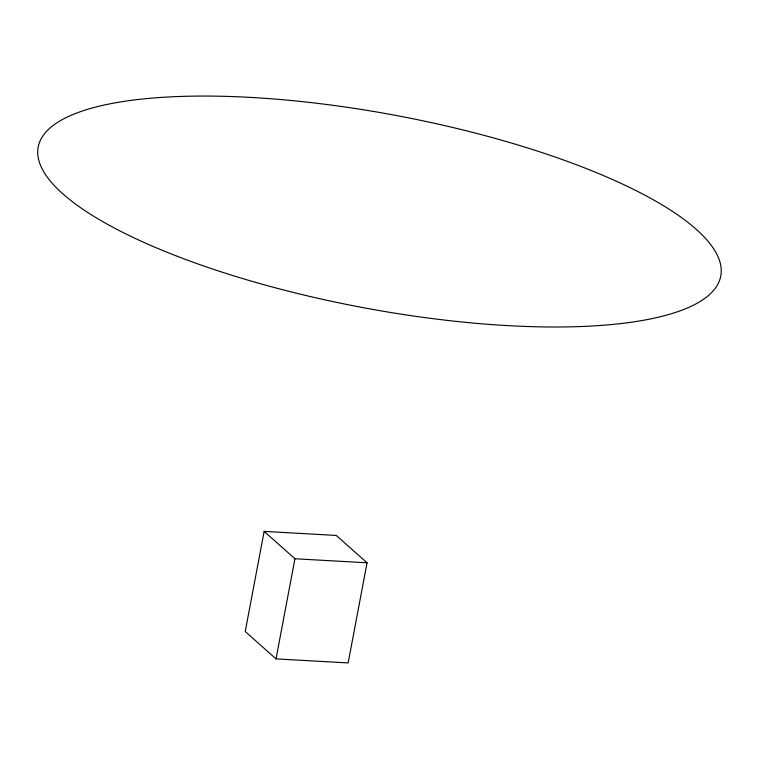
<?xml version="1.0" encoding="UTF-8"?>
<svg xmlns="http://www.w3.org/2000/svg" width="759" height="759" viewBox="0 0 759 759"><rect width="100%" height="100%" fill="white"/><g stroke="black" fill="none" stroke-linecap="round" stroke-linejoin="round"><path stroke-width="1.14" d="M264.151 531.385L245.233 631.516L276.02 658.888L348.144 662.93L367.062 562.798L336.265 535.437L264.151 531.385L294.938 558.757L367.062 562.798M276.02 658.888L294.938 558.757M177.502 256.381A347.309 97.475 10.7 0 0 719.228 281.257A347.309 97.475 10.7 0 0 241.77 96.962A347.309 97.475 10.7 0 0 177.502 256.381"/></g></svg>
